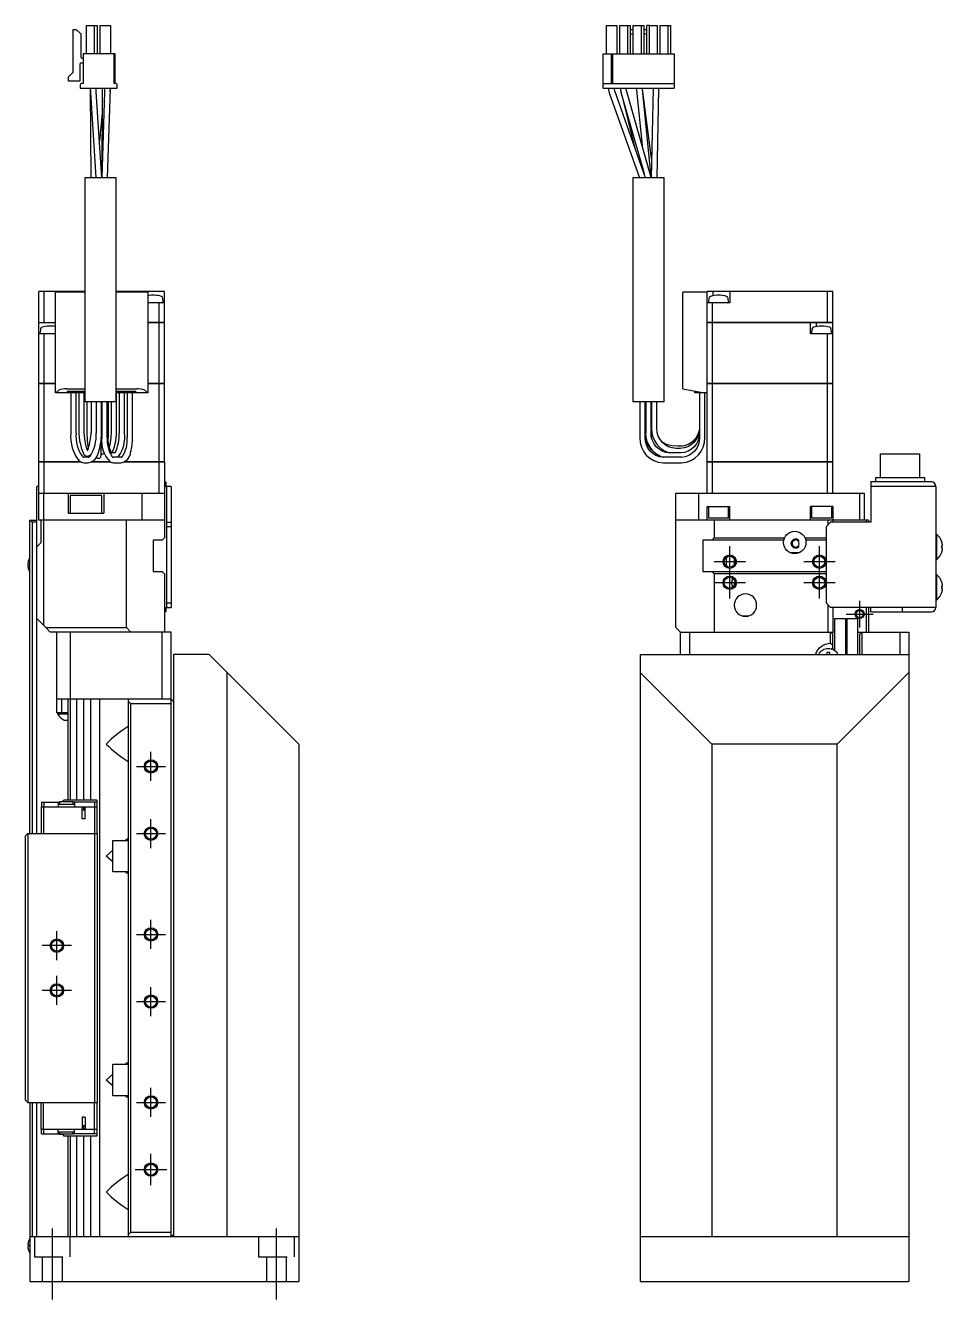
# Model space of a CAD drawing. Extents: x 0 to 504, y -8 to 447.
# Drawn here: x 299.4 to 504, y 85.6 to 370 of the extents above; entities that cross this region are included whole.
import ezdxf

# ---------------------------------------------------------------- set-up
doc = ezdxf.new("R2010")
doc.units = 0
doc.header["$LTSCALE"] = 0.5
doc.linetypes.add('CENTER', pattern=[50.8, 31.75, -6.35, 6.35, -6.35])
doc.linetypes.add('DASHED', pattern=[19.05, 12.7, -6.35])
for name, color, linetype in [('MSM_CENTER', 1, 'CENTER'), ('MSM_CONTINUOUS', 7, 'CONTINUOUS'), ('MSM_DASHED', 4, 'DASHED'), ('MSM_NARROW', 5, 'CONTINUOUS')]:
    doc.layers.add(name, color=color, linetype=linetype)

msp = doc.modelspace()

# ---------------------------------------------------------------- linework, layer by layer
at = {"layer": 'MSM_CENTER'}
for p, q in [((456.52, 242.07), (456.52, 253.77)), ((476.52, 242.07), (476.52, 253.77)), ((460.02, 250.27), (453.02, 250.27)), ((480.02, 250.27), (473.02, 250.27)), ((460.02, 245.57), (453.02, 245.57)), ((480.02, 245.57), (473.02, 245.57)), ((485.52, 235.57), (485.52, 241.57)), ((482.52, 238.57), (488.52, 238.57)), ((327.38, 201.32), (327.38, 207.82)), ((324.13, 204.57), (330.63, 204.57)), ((327.38, 186.32), (327.38, 192.82)), ((324.13, 189.57), (330.63, 189.57)), ((306.38, 161.32), (306.38, 167.82)), ((327.38, 163.82), (327.38, 170.32)), ((324.13, 167.07), (330.63, 167.07)), ((309.63, 164.57), (303.13, 164.57)), ((306.38, 151.32), (306.38, 157.82)), ((309.63, 154.57), (303.13, 154.57)), ((327.38, 148.82), (327.38, 155.32)), ((324.13, 152.07), (330.63, 152.07)), ((327.38, 126.32), (327.38, 132.82)), ((324.13, 129.57), (330.63, 129.57)), ((327.38, 111.07), (327.38, 118.07)), ((323.88, 114.57), (330.88, 114.57)), ((305.38, 85.57), (305.38, 102.07)), ((355.38, 85.57), (355.38, 102.07))]:
    msp.add_line(p, q, dxfattribs=at)
at = {"layer": 'MSM_CONTINUOUS'}
for p, q in [((313.01, 369.97), (315.41, 369.97)), ((313.01, 363.62), (313.01, 369.97)), ((314.81, 363.62), (314.81, 369.97)), ((315.41, 363.62), (315.41, 369.97)), ((316.01, 363.62), (316.01, 369.97)), ((316.01, 369.97), (318.41, 369.97)), ((318.41, 363.62), (318.41, 369.97)), ((429, 363.62), (429, 369.97)), ((429, 369.97), (431.4, 369.97)), ((431.4, 363.62), (431.4, 369.97)), ((432, 363.62), (432, 369.97)), ((432, 369.97), (433.8, 369.97)), ((433.8, 363.62), (433.8, 369.97)), ((433.8, 369.97), (434.4, 369.97)), ((434.4, 363.62), (434.4, 369.97)), ((435, 363.62), (435, 369.97)), ((435, 369.97), (436.8, 369.97)), ((436.8, 363.62), (436.8, 369.97)), ((436.8, 369.97), (437.4, 369.97)), ((437.4, 363.62), (437.4, 369.97)), ((438, 363.62), (438, 369.97)), ((438.6, 369.97), (438, 369.97)), ((438.6, 363.62), (438.6, 369.97)), ((438.6, 369.97), (440.4, 369.97)), ((440.4, 363.62), (440.4, 369.97)), ((441, 369.97), (442.8, 369.97)), ((441, 363.62), (441, 369.97)), ((442.8, 363.62), (442.8, 369.97)), ((442.8, 369.97), (443.4, 369.97)), ((443.4, 363.62), (443.4, 369.97)), ((310.02, 359.54), (310.02, 369.08)), ((310.02, 369.08), (310.72, 369.08)), ((310.72, 369.08), (311.72, 368.08)), ((311.72, 368.08), (311.72, 362.95)), ((434.4, 369.08), (435, 369.08)), ((434.4, 368.08), (435, 368.08)), ((437.4, 369.08), (438, 369.08)), ((437.4, 368.08), (438, 368.08)), ((311.53, 361.37), (311.53, 357.52)), ((312.28, 361.52), (311.68, 361.52)), ((312, 362.67), (312.28, 362.67)), ((312.28, 363.62), (312.28, 356.99)), ((319.39, 363.62), (312.28, 363.62)), ((319.14, 356.99), (319.14, 363.62)), ((319.39, 356.99), (319.39, 363.62)), ((428.27, 355.97), (428.27, 363.62)), ((428.27, 363.62), (444.12, 363.62)), ((430.05, 363.62), (430.05, 356.99)), ((430.35, 363.62), (430.35, 356.99)), ((444.12, 363.62), (444.12, 355.97)), ((309, 358.52), (310.02, 359.54)), ((309, 357.52), (309, 358.52)), ((311.53, 357.52), (309, 357.52)), ((311.57, 356.69), (311.57, 355.97)), ((311.57, 355.97), (319.85, 355.97)), ((312.28, 356.99), (311.87, 356.99)), ((313.83, 355.97), (313.83, 355.36)), ((313.83, 355.97), (313.83, 355.64)), ((313.83, 355.64), (313.98, 335.97)), ((313.84, 355.97), (313.88, 355.11)), ((315.18, 355.19), (315.14, 355.97)), ((316.52, 355.97), (316.52, 355.3)), ((317.02, 355.97), (317, 355.18)), ((317.68, 335.97), (318.32, 355.85)), ((318.3, 355.13), (318.32, 355.97)), ((318.32, 355.85), (318.32, 355.97)), ((319.55, 356.99), (319.14, 356.99)), ((319.85, 355.97), (319.85, 356.69)), ((428.27, 356.99), (444.12, 356.99)), ((428.27, 355.97), (444.12, 355.97)), ((429.38, 355.97), (429.64, 354.94)), ((430.87, 355.37), (430.7, 355.97)), ((430.87, 355.36), (430.7, 355.97)), ((432.05, 355.97), (432.19, 355.21)), ((432.06, 355.97), (432.23, 355.12)), ((433.48, 355.48), (433.37, 355.97)), ((435.72, 355.97), (435.75, 355.56)), ((435.75, 355.56), (437, 343.15)), ((437.05, 355.69), (437.03, 355.97)), ((439.1, 340.27), (437.05, 355.73)), ((439.01, 336.09), (437.05, 355.69)), ((439.42, 355.89), (439.02, 335.97)), ((439.42, 355.97), (439.41, 355.82)), ((439.42, 355.97), (439.42, 355.89)), ((440.32, 335.97), (440.71, 355.86)), ((440.71, 355.86), (440.72, 355.97)), ((313.88, 355.11), (315.08, 335.97)), ((316.38, 335.99), (315.18, 355.19)), ((316.52, 355.3), (316.38, 335.99)), ((317, 355.18), (316.38, 335.97)), ((429.64, 354.94), (436.38, 335.97)), ((437.76, 335.97), (430.87, 355.37)), ((432.19, 355.21), (435.3, 342.9)), ((432.23, 355.12), (437.42, 336.91)), ((439.02, 336.05), (433.48, 355.48)), ((316.48, 350.45), (315.87, 344.12)), ((319.61, 335.97), (312.61, 335.97)), ((312.61, 335.97), (312.61, 285.97)), ((319.61, 285.97), (319.61, 335.97)), ((441.87, 335.97), (434.87, 335.97)), ((434.87, 335.97), (434.87, 285.97)), ((441.87, 285.97), (441.87, 335.97)), ((302.38, 303.68), (302.38, 310.57)), ((312.61, 310.57), (302.38, 310.57)), ((303.53, 303.68), (303.53, 310.57)), ((306.08, 287.97), (306.08, 310.47)), ((312.61, 310.47), (306.08, 310.47)), ((330.38, 310.57), (319.61, 310.57)), ((326.68, 310.47), (319.61, 310.47)), ((326.63, 310.47), (326.63, 310.57)), ((326.68, 310.47), (326.68, 287.97)), ((330.38, 303.68), (330.38, 310.57)), ((446.02, 288.83), (446.02, 310.47)), ((451.52, 310.47), (446.02, 310.47)), ((451.52, 272.57), (451.52, 310.57)), ((479.52, 310.57), (451.52, 310.57)), ((452.77, 310.57), (452.77, 309.63)), ((456.52, 310.57), (456.52, 308.07)), ((478.36, 303.68), (478.36, 310.57)), ((479.52, 303.68), (479.52, 310.57)), ((330.38, 308.07), (326.68, 308.07)), ((329.22, 303.68), (329.22, 308.07)), ((330.11, 308.28), (330.04, 309.04)), ((456.52, 308.07), (451.52, 308.07)), ((451.85, 309.04), (451.79, 308.28)), ((452.67, 303.68), (452.67, 308.07)), ((456.25, 308.28), (456.18, 309.04)), ((302.38, 303.68), (306.08, 303.68)), ((302.38, 290.07), (302.38, 303.67)), ((302.38, 303.67), (306.08, 303.67)), ((302.39, 303.67), (302.39, 303.68)), ((302.71, 302.15), (302.65, 301.39)), ((303.53, 303.67), (303.53, 303.68)), ((326.68, 303.68), (330.38, 303.68)), ((330.38, 303.67), (326.68, 303.67)), ((329.22, 303.67), (329.22, 303.68)), ((329.22, 290.07), (329.22, 303.67)), ((330.37, 303.67), (330.37, 303.68)), ((330.38, 290.07), (330.38, 303.67)), ((451.52, 303.68), (479.52, 303.68)), ((479.52, 303.67), (451.52, 303.67)), ((451.53, 303.67), (451.53, 303.68)), ((452.67, 290.07), (452.67, 303.67)), ((452.68, 303.67), (452.68, 303.68)), ((474.52, 301.17), (474.52, 303.67)), ((474.85, 302.15), (474.79, 301.39)), ((475.77, 303.67), (475.77, 302.74)), ((478.35, 303.67), (478.35, 303.68)), ((479.25, 301.39), (479.18, 302.15)), ((479.51, 303.67), (479.51, 303.68)), ((479.52, 290.07), (479.52, 303.67)), ((306.08, 301.17), (302.38, 301.17)), ((303.53, 290.07), (303.53, 301.17)), ((479.52, 301.17), (474.52, 301.17)), ((478.36, 290.07), (478.36, 301.17)), ((302.38, 290.07), (306.08, 290.07)), ((302.38, 272.57), (302.38, 290.06)), ((306.08, 290.06), (302.38, 290.06)), ((302.39, 290.07), (302.39, 290.06)), ((303.53, 290.07), (303.53, 290.06)), ((303.53, 272.57), (303.53, 290.06)), ((312.61, 287.97), (306.08, 287.97)), ((306.18, 287.97), (306.78, 288.57)), ((308.56, 288.83), (312.61, 288.83)), ((308.78, 288.36), (312.61, 288.36)), ((308.78, 287.97), (308.78, 288.36)), ((309.48, 287.97), (309.48, 278.97)), ((310.68, 278.97), (310.68, 287.97)), ((311.28, 287.97), (311.28, 280.45)), ((312.48, 280.45), (312.48, 287.97)), ((319.61, 288.83), (324.2, 288.83)), ((319.61, 288.36), (323.98, 288.36)), ((326.68, 287.97), (319.61, 287.97)), ((319.68, 279.97), (319.68, 287.97)), ((320.28, 287.97), (320.28, 278.97)), ((321.48, 278.97), (321.48, 287.97)), ((322.08, 287.97), (322.08, 277.97)), ((323.28, 277.97), (323.28, 287.97)), ((323.98, 287.97), (323.98, 288.36)), ((325.97, 288.57), (326.57, 287.97)), ((326.68, 290.07), (330.38, 290.07)), ((330.38, 290.06), (326.68, 290.06)), ((329.22, 290.07), (329.22, 290.06)), ((329.22, 272.57), (329.22, 290.06)), ((330.37, 290.07), (330.37, 290.06)), ((330.38, 272.57), (330.38, 290.06)), ((446.02, 288.83), (450.92, 287.97)), ((448.72, 287.97), (448.72, 288.36)), ((451.52, 287.97), (448.72, 287.97)), ((449.77, 287.97), (449.77, 277.97)), ((450.97, 277.97), (450.97, 287.97)), ((451.52, 290.07), (479.52, 290.07)), ((479.52, 290.06), (451.52, 290.06)), ((451.53, 290.07), (451.53, 290.06)), ((452.67, 272.57), (452.67, 290.06)), ((452.68, 290.07), (452.68, 290.06)), ((478.35, 290.07), (478.35, 290.06)), ((478.36, 272.57), (478.36, 290.06)), ((479.51, 290.07), (479.51, 290.06)), ((479.52, 272.57), (479.52, 290.06)), ((319.61, 285.97), (312.61, 285.97)), ((313.08, 285.97), (313.08, 280.43)), ((314.03, 285.97), (314.03, 280.52)), ((315.13, 285.97), (315.13, 278.97)), ((316.33, 278.97), (316.33, 285.97)), ((316.43, 285.97), (316.43, 277.97)), ((317.63, 277.97), (317.63, 285.97)), ((317.88, 278.97), (317.88, 285.97)), ((318.48, 285.97), (318.48, 279.97)), ((441.87, 285.97), (434.87, 285.97)), ((436.47, 285.97), (436.47, 277.97)), ((437.67, 277.97), (437.67, 285.97)), ((437.77, 285.97), (437.77, 278.97)), ((438.97, 278.97), (438.97, 285.97)), ((439.07, 285.97), (439.07, 278.97)), ((440.27, 279.97), (440.27, 285.97)), ((314.03, 280.55), (314.03, 280.51)), ((317.8, 276.91), (317.88, 278.97)), ((439.12, 278.26), (438.97, 279.47)), ((439.07, 278.97), (439.12, 278.26)), ((449.77, 280.45), (449.76, 280.21)), ((439.12, 278.26), (439.13, 278.23)), ((439.13, 278.23), (439.12, 278.26)), ((445, 276.04), (443.62, 276.17)), ((313.4, 273.57), (312.42, 273.57)), ((313.21, 275.09), (313.05, 275.03)), ((313.41, 273.89), (313.46, 273.9)), ((313.46, 273.9), (313.66, 273.98)), ((315.21, 273.53), (315.39, 273.4)), ((315.39, 273.4), (315.58, 273.37)), ((316.24, 274.37), (316.3, 274.37)), ((316.3, 274.37), (316.7, 274.37)), ((316.7, 274.37), (316.74, 274.37)), ((316.74, 274.37), (316.96, 274.42)), ((319.32, 274.57), (318.58, 274.57)), ((320.72, 273.57), (318.98, 273.57)), ((441.67, 273.58), (441.71, 273.57)), ((445.76, 273.57), (441.67, 273.57)), ((445.61, 274.57), (443.13, 274.57)), ((445.46, 275.57), (444.58, 275.57)), ((490.09, 274.37), (498.94, 274.37)), ((490.09, 274.37), (490.09, 269.07)), ((498.94, 269.07), (498.94, 274.37)), ((302.38, 272.57), (311.65, 272.57)), ((302.38, 259.57), (302.38, 272.56)), ((311.67, 272.56), (302.38, 272.56)), ((302.39, 272.57), (302.39, 272.56)), ((303.53, 272.57), (303.53, 272.56)), ((303.53, 265.57), (303.53, 272.56)), ((312.42, 272.37), (313.38, 272.37)), ((318.27, 272.56), (314.03, 272.56)), ((314.05, 272.57), (318.26, 272.57)), ((318.98, 272.37), (320.72, 272.37)), ((330.38, 272.56), (321.32, 272.56)), ((321.35, 272.57), (330.38, 272.57)), ((329.22, 272.57), (329.22, 272.56)), ((329.22, 265.57), (329.22, 272.56)), ((330.37, 272.57), (330.37, 272.56)), ((330.38, 272.56), (330.38, 255.57)), ((441.67, 272.37), (445.76, 272.37)), ((451.52, 272.57), (479.52, 272.57)), ((451.52, 265.57), (451.52, 272.56)), ((479.52, 272.56), (451.52, 272.56)), ((451.53, 272.57), (451.53, 272.56)), ((452.67, 265.57), (452.67, 272.56)), ((452.68, 272.57), (452.68, 272.56)), ((478.35, 272.57), (478.35, 272.56)), ((478.36, 265.57), (478.36, 272.56)), ((479.51, 272.57), (479.51, 272.56)), ((479.52, 265.57), (479.52, 272.56)), ((330.38, 268.07), (330.68, 268.07)), ((330.68, 268.07), (330.68, 267.07)), ((488.02, 268.07), (488.02, 259.07)), ((501.52, 268.07), (488.02, 268.07)), ((489.02, 269.07), (500.02, 269.07)), ((489.02, 269.07), (489.02, 268.07)), ((500.02, 268.07), (500.02, 269.07)), ((302.38, 267.07), (301.88, 267.07)), ((301.88, 189.57), (301.88, 267.07)), ((302.38, 265.57), (330.38, 265.57)), ((303.38, 265.57), (303.38, 236.07)), ((308.88, 265.57), (308.88, 261.07)), ((316.38, 265.07), (309.38, 265.07)), ((309.38, 265.07), (309.38, 261.07)), ((316.38, 261.07), (316.38, 265.07)), ((316.88, 265.57), (316.88, 261.07)), ((325.38, 259.57), (325.38, 265.57)), ((331.88, 267.07), (330.38, 267.07)), ((330.88, 240.07), (330.88, 267.07)), ((331.88, 267.07), (331.88, 240.07)), ((444.52, 265.57), (486.52, 265.57)), ((444.52, 235.57), (444.52, 265.57)), ((449.52, 265.57), (449.52, 259.57)), ((485.52, 259.57), (485.52, 265.57)), ((486.52, 265.57), (486.52, 259.57)), ((502.52, 267.07), (488.02, 267.07)), ((502.52, 267.07), (502.52, 240.07)), ((451.52, 262.57), (456.52, 262.57)), ((451.52, 259.57), (451.52, 262.57)), ((451.77, 262.57), (451.77, 260.07)), ((456.27, 260.07), (456.27, 262.57)), ((456.52, 259.57), (456.52, 262.57)), ((479.52, 262.57), (474.52, 262.57)), ((474.52, 259.57), (474.52, 262.57)), ((474.77, 262.57), (474.77, 260.07)), ((479.27, 260.07), (479.27, 262.57)), ((479.52, 262.57), (479.52, 259.07)), ((300.88, 259.07), (300.38, 259.57)), ((300.38, 259.57), (301.88, 259.57)), ((300.38, 189.57), (300.38, 259.57)), ((300.88, 259.07), (300.88, 189.57)), ((301.88, 259.07), (300.88, 259.07)), ((330.38, 259.57), (302.38, 259.57)), ((302.88, 254.57), (302.88, 259.57)), ((308.88, 261.07), (316.88, 261.07)), ((321.88, 235.57), (321.88, 259.57)), ((330.88, 259.07), (331.88, 259.07)), ((487.52, 259.57), (444.52, 259.57)), ((451.77, 260.07), (456.27, 260.07)), ((453.02, 259.57), (453.02, 255.57)), ((474.77, 260.07), (479.27, 260.07)), ((479.02, 259.07), (478.02, 258.07)), ((478.52, 258.57), (478.52, 259.57)), ((488.02, 259.07), (479.02, 259.07)), ((487.02, 259.07), (487.02, 259.57)), ((487.52, 259.57), (487.52, 259.07)), ((331.88, 258.07), (330.88, 258.07)), ((478.02, 258.07), (478.02, 241.07)), ((502.68, 256.42), (502.52, 256.42)), ((502.68, 256.42), (502.68, 250.72)), ((301.88, 253.57), (302.88, 254.57)), ((327.88, 255.07), (327.88, 248.07)), ((329.88, 255.07), (327.88, 255.07)), ((329.88, 255.07), (330.38, 255.57)), ((450.52, 255.07), (450.52, 248.07)), ((468.57, 255.07), (450.52, 255.07)), ((452.52, 255.07), (453.02, 255.57)), ((453.02, 255.57), (468.73, 255.57)), ((473.31, 255.57), (478.02, 255.57)), ((478.02, 255.07), (473.47, 255.07)), ((503.82, 254.72), (503.83, 254.73)), ((503.82, 253.83), (504, 253.83)), ((503.82, 253.31), (503.82, 253.83)), ((504, 253.31), (503.82, 253.31)), ((300.04, 250.55), (300.04, 250.54)), ((457.52, 250.98), (457.52, 249.57)), ((469.93, 252.32), (472.11, 252.32)), ((502.52, 250.72), (502.68, 250.72)), ((503.83, 252.41), (503.82, 252.41)), ((299.89, 249.75), (300.04, 249.75)), ((300.04, 249.39), (299.89, 249.39)), ((300.04, 249.75), (300.04, 249.39)), ((300.04, 248.6), (300.04, 248.59)), ((327.88, 248.07), (329.88, 248.07)), ((330.38, 247.57), (329.88, 248.07)), ((330.38, 247.57), (330.38, 234.57)), ((450.52, 248.07), (478.02, 248.07)), ((453.02, 247.57), (452.52, 248.07)), ((453.02, 247.57), (453.02, 234.57)), ((478.02, 247.57), (453.02, 247.57)), ((457.53, 249.57), (457.52, 249.57)), ((457.52, 245.67), (457.74, 245.67)), ((457.52, 245.67), (457.52, 244.85)), ((502.68, 247.42), (502.52, 247.42)), ((502.68, 247.42), (502.68, 241.72)), ((503.82, 245.72), (503.83, 245.73)), ((503.82, 244.83), (504, 244.83)), ((503.82, 244.31), (503.82, 244.83)), ((504, 244.31), (503.82, 244.31)), ((503.83, 243.41), (503.82, 243.41)), ((330.38, 240.07), (331.88, 240.07)), ((330.68, 239.07), (330.38, 239.07)), ((330.68, 240.07), (330.68, 239.07)), ((330.88, 241.07), (331.88, 241.07)), ((478.02, 241.07), (479.02, 240.07)), ((478.52, 234.57), (478.52, 240.57)), ((502.52, 240.07), (479.02, 240.07)), ((479.52, 240.07), (479.52, 234.57)), ((487.02, 234.57), (487.02, 240.07)), ((487.52, 240.07), (487.52, 234.57)), ((488.02, 239.07), (488.02, 240.07)), ((488.02, 239.07), (501.52, 239.07)), ((495.02, 240.07), (495.02, 239.07)), ((502.52, 241.72), (502.68, 241.72)), ((301.88, 237.57), (303.38, 236.07)), ((303.38, 236.07), (303.88, 235.57)), ((330.38, 237.57), (330.48, 237.57)), ((330.48, 234.57), (330.48, 237.57)), ((459.32, 238.17), (460.72, 238.17)), ((479.92, 237.57), (482.42, 237.57)), ((479.92, 237.57), (479.92, 230.46)), ((482.42, 229.57), (482.42, 237.57)), ((482.62, 237.57), (485.12, 237.57)), ((482.62, 237.57), (482.62, 229.57)), ((485.12, 229.57), (485.12, 237.57)), ((303.88, 235.57), (321.88, 235.57)), ((304.88, 234.57), (303.88, 235.57)), ((331.88, 234.57), (304.88, 234.57)), ((306.38, 216.57), (306.38, 234.57)), ((309.38, 234.57), (309.38, 219.57)), ((321.88, 235.57), (322.88, 234.57)), ((329.88, 219.57), (329.88, 234.57)), ((331.88, 218.57), (331.88, 234.57)), ((444.52, 235.57), (445.52, 234.57)), ((445.52, 229.57), (445.52, 234.57)), ((445.52, 234.57), (479.92, 234.57)), ((447.52, 234.57), (447.52, 229.57)), ((479.02, 232.07), (479.02, 234.57)), ((479.52, 234.07), (479.02, 234.57)), ((479.52, 230.76), (479.52, 234.07)), ((482.42, 234.57), (482.62, 234.57)), ((485.12, 234.57), (496.52, 234.57)), ((486.02, 234.57), (485.52, 234.07)), ((485.52, 229.57), (485.52, 234.07)), ((486.02, 234.57), (486.02, 229.57)), ((494.52, 229.57), (494.52, 234.57)), ((496.52, 234.57), (496.52, 89.57)), ((479.52, 231.53), (479.02, 232.07)), ((332.38, 229.57), (332.38, 99.57)), ((340.38, 229.57), (332.38, 229.57)), ((360.38, 209.57), (340.38, 229.57)), ((436.52, 229.57), (496.52, 229.57)), ((436.52, 229.57), (436.52, 89.57)), ((478.15, 229.97), (478.15, 229.57)), ((478.89, 229.57), (478.89, 229.97)), ((344.38, 99.57), (344.38, 225.57)), ((452.52, 209.57), (436.52, 225.57)), ((496.52, 225.57), (480.52, 209.57)), ((331.88, 219.57), (306.38, 219.57)), ((307.38, 219.57), (307.38, 216.57)), ((308.88, 197.07), (308.88, 219.57)), ((309.38, 219.57), (309.38, 197.07)), ((310.77, 219.57), (310.77, 197.07)), ((312.38, 197.07), (312.38, 219.57)), ((313.99, 197.07), (313.99, 219.57)), ((315.88, 219.57), (315.88, 99.57)), ((322.38, 99.57), (322.38, 219.57)), ((322.88, 218.57), (322.38, 219.07)), ((332.38, 219.07), (331.88, 219.57)), ((308.88, 216.57), (306.38, 216.57)), ((306.53, 216.57), (306.53, 216.32)), ((306.53, 216.32), (308.88, 216.32)), ((331.87, 218.57), (322.88, 218.57)), ((322.88, 100.57), (322.88, 218.57)), ((331.87, 100.57), (331.87, 218.57)), ((308.04, 214.92), (308.88, 214.92)), ((322.38, 213.31), (322.25, 213.47)), ((360.38, 209.57), (360.38, 89.57)), ((480.52, 209.57), (452.52, 209.57)), ((452.52, 209.57), (452.52, 99.57)), ((480.52, 99.57), (480.52, 209.57)), ((322.38, 205.83), (322.25, 205.67)), ((302.98, 196.57), (302.98, 195.57)), ((302.98, 196.57), (306.98, 196.57)), ((303.48, 196.57), (303.48, 195.57)), ((306.68, 196.57), (306.68, 195.57)), ((309.98, 196.67), (306.98, 196.67)), ((306.98, 196.67), (306.98, 196.17)), ((307.71, 196.67), (307.95, 197.07)), ((315.28, 197.07), (307.95, 197.07)), ((309.98, 196.17), (309.98, 196.67)), ((315.28, 196.57), (309.98, 196.57)), ((310.28, 196.57), (310.28, 195.57)), ((314.78, 196.57), (314.78, 189.57)), ((315.28, 197.07), (315.28, 189.57)), ((302.88, 195.57), (302.88, 189.57)), ((302.88, 195.57), (315.28, 195.57)), ((303.38, 195.57), (303.38, 189.57)), ((306.68, 196.17), (310.28, 196.17)), ((312.03, 192.87), (312.03, 195.57)), ((312.73, 194.77), (312.03, 194.77)), ((312.38, 194.77), (312.38, 195.57)), ((312.73, 192.87), (312.73, 195.57)), ((312.73, 192.87), (312.03, 192.87)), ((299.88, 189.57), (299.38, 189.07)), ((299.38, 130.07), (299.38, 189.07)), ((299.88, 189.57), (299.88, 129.57)), ((299.88, 189.57), (315.38, 189.57)), ((314.88, 129.57), (314.88, 189.57)), ((315.38, 189.57), (315.38, 129.57)), ((318.88, 181.07), (318.88, 188.07)), ((318.88, 188.07), (322.38, 188.07)), ((321.51, 188.07), (322.25, 188.47)), ((322.25, 188.47), (322.38, 188.31)), ((317.38, 184.57), (318.88, 185.89)), ((318.88, 183.25), (317.38, 184.57)), ((322.38, 181.07), (318.88, 181.07)), ((322.25, 180.67), (321.51, 181.07)), ((322.38, 180.83), (322.25, 180.67)), ((318.88, 131.07), (318.88, 138.07)), ((318.88, 138.07), (322.38, 138.07)), ((321.51, 138.07), (322.25, 138.47)), ((322.25, 138.47), (322.38, 138.31)), ((317.38, 134.57), (318.88, 135.89)), ((318.88, 133.25), (317.38, 134.57)), ((322.38, 131.07), (318.88, 131.07)), ((322.25, 130.67), (321.51, 131.07)), ((322.38, 130.83), (322.25, 130.67)), ((299.38, 130.07), (299.88, 129.57)), ((299.88, 129.57), (315.38, 129.57)), ((300.38, 129.57), (300.38, 89.57)), ((300.88, 129.57), (300.88, 99.57)), ((301.88, 99.57), (301.88, 129.57)), ((302.88, 123.57), (302.88, 129.57)), ((303.38, 123.57), (303.38, 129.57)), ((314.78, 122.57), (314.78, 129.57)), ((315.28, 129.57), (315.28, 122.07)), ((312.03, 126.27), (312.03, 123.57)), ((312.73, 126.27), (312.03, 126.27)), ((312.73, 126.27), (312.73, 123.57)), ((302.88, 123.57), (315.28, 123.57)), ((302.98, 122.57), (302.98, 123.57)), ((302.98, 122.57), (306.98, 122.57)), ((303.48, 122.57), (303.48, 123.57)), ((306.68, 122.57), (306.68, 123.57)), ((306.68, 122.97), (310.28, 122.97)), ((306.98, 122.97), (306.98, 122.47)), ((306.98, 122.52), (309.98, 122.52)), ((306.98, 122.47), (307.71, 122.47)), ((307.68, 122.52), (307.95, 122.07)), ((309.98, 122.52), (309.98, 122.97)), ((315.28, 122.57), (309.98, 122.57)), ((310.28, 122.57), (310.28, 123.57)), ((312.73, 124.37), (312.03, 124.37)), ((312.38, 123.57), (312.38, 124.37)), ((315.28, 122.07), (307.95, 122.07)), ((308.88, 99.57), (308.88, 122.07)), ((309.38, 122.07), (309.38, 99.57)), ((310.77, 122.07), (310.77, 99.57)), ((312.38, 99.57), (312.38, 122.07)), ((313.99, 99.57), (313.99, 122.07)), ((322.38, 113.31), (322.25, 113.47)), ((322.38, 105.83), (322.25, 105.67)), ((360.38, 99.57), (300.38, 99.57)), ((322.38, 100.07), (322.88, 100.57)), ((322.88, 100.57), (331.87, 100.57)), ((331.88, 99.57), (331.88, 100.57)), ((331.88, 99.57), (332.38, 100.07)), ((496.52, 99.57), (436.52, 99.57)), ((299.89, 97.75), (300.04, 97.75)), ((300.04, 97.39), (299.89, 97.39)), ((300.04, 98.55), (300.04, 98.54)), ((300.04, 97.75), (300.04, 97.39)), ((300.04, 96.6), (300.04, 96.59)), ((300.38, 89.57), (360.38, 89.57)), ((436.52, 89.57), (496.52, 89.57))]:
    msp.add_line(p, q, dxfattribs=at)
for centre, radius in [((471.02, 254.57), 2.5), ((456.52, 250.27), 1.23), ((476.52, 250.27), 1.23), ((456.52, 245.57), 1.23), ((476.52, 245.57), 1.23), ((485.52, 238.57), 0.783), ((327.38, 204.57), 1.23), ((327.38, 189.57), 1.23), ((327.38, 167.07), 1.23), ((306.38, 164.57), 1.23), ((306.38, 154.57), 1.23), ((327.38, 152.07), 1.23), ((327.38, 129.57), 1.23), ((327.38, 114.57), 1.23)]:
    msp.add_circle(centre, radius, dxfattribs=at)
at = {"layer": 'MSM_CONTINUOUS', "extrusion": (0, 0, -1)}
msp.add_circle((-460.02, 240.57), 2.5, dxfattribs=at)
at = {"layer": 'MSM_CONTINUOUS'}
for centre, radius, start, end in [((311.68, 361.37), 0.15, 90, 180), ((312, 362.95), 0.28, 180, 270), ((311.87, 356.69), 0.3, 90, 180), ((319.55, 356.69), 0.3, 0, 90), ((327.88, 303.76), 6, 72.3708, 101.537), ((329.54, 309), 0.5, 5, 72.3708), ((329.91, 308.26), 0.2, 288.1949, 5), ((451.99, 308.26), 0.2, 175, 251.8051), ((452.35, 309), 0.5, 107.6292, 175), ((454.02, 303.76), 6, 72.3708, 107.6292), ((455.68, 309), 0.5, 5, 72.3708), ((456.05, 308.26), 0.2, 288.1949, 5), ((303.21, 302.11), 0.5, 107.6292, 175), ((304.88, 296.87), 6, 78.463, 107.6292), ((475.35, 302.11), 0.5, 107.6292, 175), ((477.02, 296.87), 6, 72.3708, 107.6292), ((478.68, 302.11), 0.5, 5, 72.3708), ((302.85, 301.37), 0.2, 175, 270), ((474.99, 301.37), 0.2, 175, 270), ((479.05, 301.37), 0.2, 270, 5), ((308.32, 284.33), 4.51, 86.9565, 109.8759), ((324.42, 284.2), 4.64, 70.4546, 92.713), ((318.18, 278.21), 8.74, 175.0197, 218.3235), ((318.36, 278.22), 7.72, 174.4381, 215.6687), ((323.98, 279.53), 12.73, 175.8454, 204.6186), ((339.94, 279.69), 26.87, 178.4238, 188.8516), ((300.28, 279.79), 13.77, 342.1759, 357.1972), ((306.5, 278.39), 8.65, 328.5524, 3.8561), ((300.28, 279.79), 13.77, 2.9984, 2.9996), ((303.39, 278.78), 12.93, 341.4264, 0.8555), ((308.74, 279.13), 10.96, 335.8666, 4.385), ((311.57, 278.44), 8.72, 334.6207, 3.4586), ((313.07, 278.1), 8.45, 354.0847, 5.9153), ((443.33, 278.89), 5.57, 179.2277, 252.6191), ((444.65, 279.94), 5.59, 179.7079, 254.0346), ((246.35, 277.69), 69.98, 356.9256, 0.5083), ((322.8, 277.12), 6.43, 172.4193, 225.037), ((324.74, 277.49), 7.13, 176.1621, 211.44), ((331.68, 279.68), 14.15, 186.6571, 200.3054), ((314.28, 278.03), 7.25, 321.9863, 353.6299), ((315.24, 277.46), 6.86, 326.8577, 4.2662), ((311.88, 277.86), 11.39, 344.0263, 0.5737), ((441.87, 277.77), 5.41, 177.9067, 267.8727), ((445.56, 277.78), 5.41, 272.1863, 2.0343), ((312.5, 274.19), 0.622, 228.9031, 263.0608), ((313.16, 274.84), 0.978, 218.7039, 284.8652), ((312.54, 275.62), 0.846, 321.4689, 356.9127), ((312.94, 275.08), 2.75, 279.2724, 351.0568), ((313.18, 274.43), 0.889, 283.8661, 321.118), ((313.21, 275.1), 1.21, 291.8456, 319.7784), ((315.6, 273.99), 0.622, 268.1145, 354.9417), ((319, 275.11), 0.679, 210.1743, 232.5013), ((319.05, 274.04), 0.476, 213.7324, 261.3862), ((318.53, 274.8), 0.266, 300.6087, 325.589), ((318.48, 275.49), 1.25, 312.2163, 320.9064), ((320.25, 274.93), 2.6, 280.5511, 355.471), ((320.62, 274.08), 0.517, 281.8582, 314.7596), ((312.46, 274.09), 1.72, 229.0024, 268.8954), ((318.99, 273.82), 1.45, 239.5973, 269.5942), ((501.52, 267.07), 1, 0, 90), ((500.32, 253.57), 3.7, 18.2573, 50.3782), ((470.99, 254.33), 0.811, 139.4017, 220.5983), ((471.38, 254.05), 1.29, 92.5385, 141.4735), ((471.38, 254.6), 1.29, 218.5265, 267.4615), ((471.16, 254.32), 0.709, 120.0332, 231.2999), ((471.28, 254.28), 0.765, 222.0231, 310.8878), ((471.28, 254.4), 0.721, 41.6502, 131.5871), ((471.34, 254.61), 0.726, 26.6896, 91.2089), ((471.34, 254.04), 0.726, 268.7911, 333.3104), ((470.99, 254.31), 1.01, 322.4813, 33.2132), ((500.32, 253.57), 3.69, 4.0395, 18.238), ((500.32, 253.57), 3.69, 341.762, 355.9605), ((302.88, 249.57), 2.99, 161.0315, 176.554), ((302.88, 249.57), 3, 146.4427, 160.9979), ((461.01, 250.27), 5.31, 169.1281, 190.8719), ((500.32, 253.57), 3.7, 309.6218, 341.7427), ((302.88, 249.57), 2.99, 183.446, 198.9685), ((302.88, 249.57), 3, 199.0021, 213.5573), ((458.42, 245.57), 1.52, 139.7536, 220.2174), ((500.32, 244.57), 3.7, 18.2573, 50.3782), ((500.32, 244.57), 3.69, 4.0395, 18.238), ((500.32, 244.57), 3.7, 309.6218, 341.7427), ((500.32, 244.57), 3.69, 341.762, 355.9605), ((501.52, 240.07), 1, 270, 0), ((479.02, 228.57), 2.25, 66.4218, 84.6446), ((478.52, 228.57), 1.45, 75.2162, 104.7838), ((309.38, 217.88), 3.25, 208.7266, 245.6996), ((330.88, 220.07), 1.8, 303.5573, 303.749), ((339.17, 187.31), 31.15, 122.893, 134.3981), ((339.17, 231.83), 31.15, 225.6019, 237.107), ((339.17, 87.31), 31.15, 122.893, 134.3981), ((339.17, 131.83), 31.15, 225.6019, 237.107), ((330.88, 99.07), 1.8, 56.251, 56.4427), ((302.88, 97.57), 2.99, 161.0315, 176.554), ((302.88, 97.57), 2.99, 183.446, 198.9685), ((302.88, 97.57), 3, 146.4427, 160.9979), ((302.88, 97.57), 3, 199.0021, 213.5573)]:
    msp.add_arc(centre, radius, start, end, dxfattribs=at)
at = {"layer": 'MSM_CONTINUOUS', "extrusion": (0, 0, -1)}
for centre, radius, start, end in [((-326.24, 279.68), 13.78, 340.6907, 3.2092), ((-288.75, 279.77), 25.29, 178.3223, 181.4809), ((-329.82, 278.5), 13.5, 354.8625, 2.0051), ((-302.68, 279.54), 15.8, 178.4424, 193.4128), ((-443.11, 278.86), 5.45, 293.9954, 358.8909), ((-443.25, 278.86), 4.29, 271.6879, 1.5108), ((-444.62, 279.93), 4.36, 270.6063, 0.5686), ((-445.38, 280.42), 4.39, 179.8692, 274.9179), ((-445.41, 279.92), 4.36, 179.4143, 269.4108), ((-445.48, 278.85), 4.29, 178.4433, 268.358), ((-441.88, 277.79), 4.22, 272.931, 2.4936), ((-444, 280.52), 4.37, 275.0458, 307.0419), ((-445.55, 277.78), 4.22, 177.4296, 267.1458), ((-479.02, 228.57), 3.5, 16.6015, 90), ((-478.52, 228.57), 2.35, 25.1843, 154.8157)]:
    msp.add_arc(centre, radius, start, end, dxfattribs=at)
at = {"layer": 'MSM_DASHED'}
for p, q in [((301.38, 99.57), (301.38, 95.07)), ((309.38, 95.07), (309.38, 99.57)), ((351.38, 99.57), (351.38, 95.07)), ((359.38, 95.07), (359.38, 99.57)), ((301.38, 95.07), (309.38, 95.07)), ((303.13, 95.07), (303.13, 89.57)), ((307.63, 89.57), (307.63, 95.07)), ((351.38, 95.07), (359.38, 95.07)), ((353.13, 95.07), (353.13, 89.57)), ((357.63, 89.57), (357.63, 95.07))]:
    msp.add_line(p, q, dxfattribs=at)
at = {"layer": 'MSM_NARROW'}
for centre, radius in [((456.52, 250.27), 1.5), ((476.52, 250.27), 1.5), ((456.52, 245.57), 1.5), ((476.52, 245.57), 1.5), ((485.52, 238.57), 1), ((327.38, 204.57), 1.5), ((327.38, 189.57), 1.5), ((327.38, 167.07), 1.5), ((306.38, 164.57), 1.5), ((306.38, 154.57), 1.5), ((327.38, 152.07), 1.5), ((327.38, 129.57), 1.5), ((327.38, 114.57), 1.5)]:
    msp.add_circle(centre, radius, dxfattribs=at)

doc.saveas('drawing.dxf')
